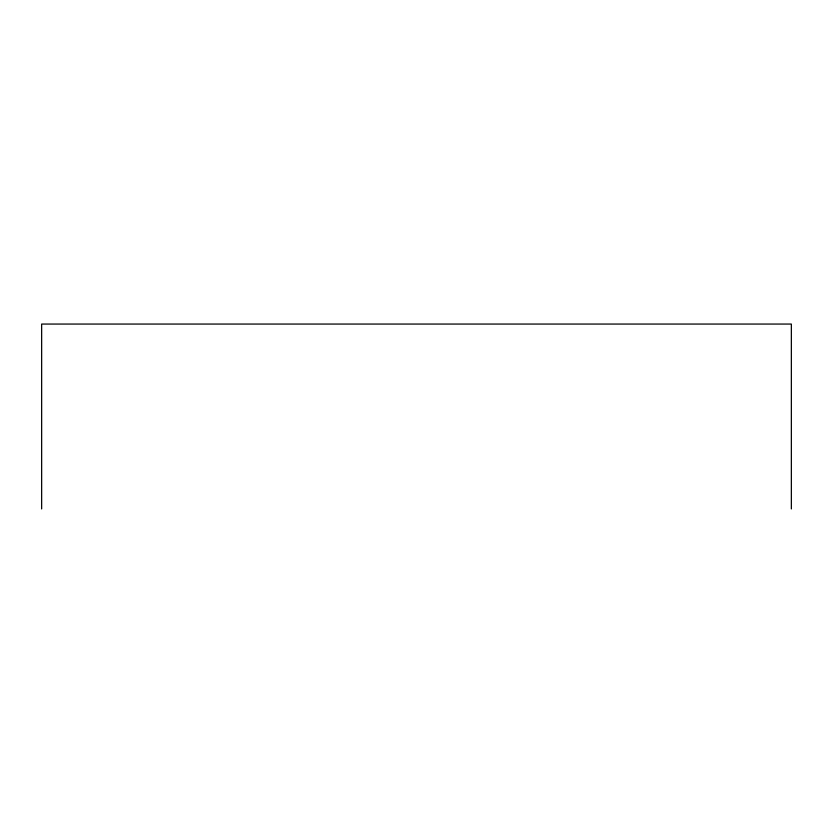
<?xml version="1.0" encoding="UTF-8"?>
<svg xmlns="http://www.w3.org/2000/svg" width="833" height="833" viewBox="0 0 833 833"><rect width="100%" height="100%" fill="white"/><g stroke="black" fill="none" stroke-linecap="round" stroke-linejoin="round"><path stroke-width="1.25" d="M791.35 508.942L791.35 324.058L41.65 324.058L41.65 508.942"/></g></svg>
